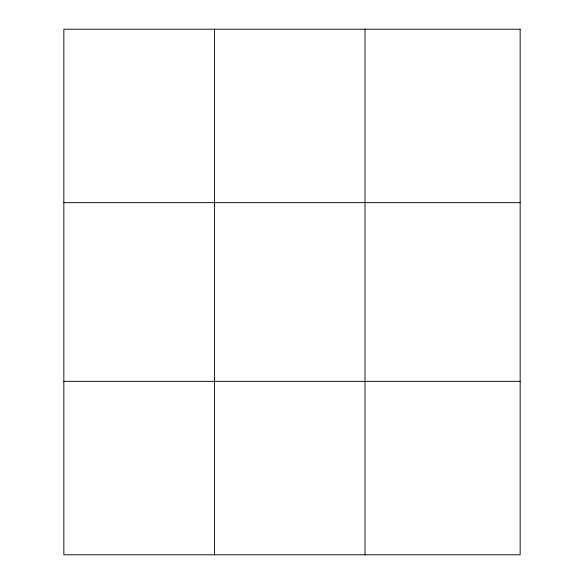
<?xml version="1.0" encoding="UTF-8"?>
<svg xmlns="http://www.w3.org/2000/svg" width="584" height="584" viewBox="0 0 584 584"><rect width="100%" height="100%" fill="white"/><g stroke="black" fill="none" stroke-linecap="round" stroke-linejoin="round"><path stroke-width="0.88" d="M214.43 29.2L214.43 554.8M365.007 29.2L365.007 554.8M63.853 202.648L520.147 202.648M63.853 381.352L520.147 381.352M520.147 29.2L520.147 554.8L63.853 554.8L63.853 29.2L520.147 29.2"/></g></svg>
